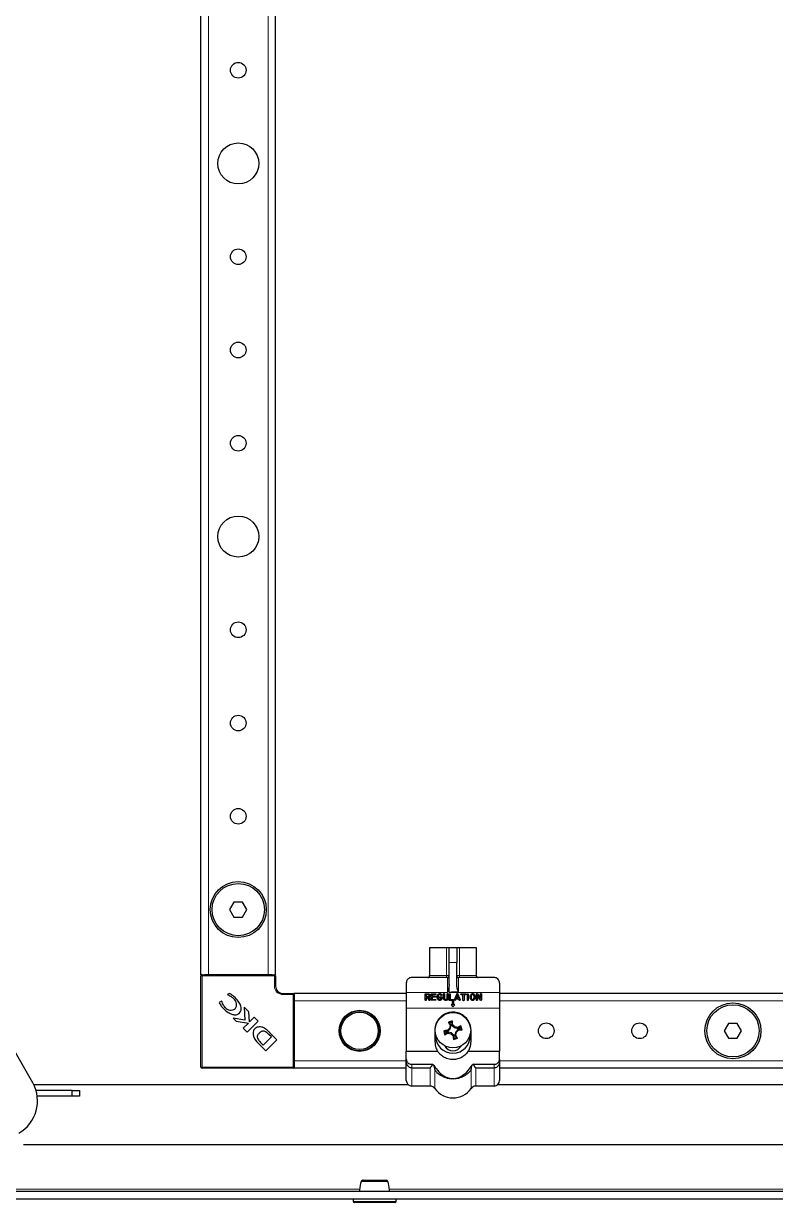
# Model space of a CAD drawing. Header units: millimetres. Extents: x -984 to 2790, y -1538 to 1219.
# Drawn here: x -212.4 to -11.1, y -999.7 to -683.7 of the extents above; entities that cross this region are included whole.
import ezdxf

# ---------------------------------------------------------------- set-up
doc = ezdxf.new("R2010")
doc.units = ezdxf.units.MM

msp = doc.modelspace()

# ---------------------------------------------------------------- linework, layer by layer
at = {"color": 7, "linetype": 'Continuous', "lineweight": 25}
for p, q in [((-164.94, -938.72), (-164.94, 496.28)), ((-144.94, -938.72), (-144.94, 496.28)), ((-156.09, -919.22), (-157.25, -921.22)), ((-153.78, -919.22), (-156.09, -919.22)), ((-152.63, -921.22), (-153.78, -919.22)), ((-157.25, -921.22), (-156.09, -923.22)), ((-153.78, -923.22), (-152.63, -921.22)), ((-156.09, -923.22), (-153.78, -923.22)), ((-103.69, -931.42), (-103.69, -938.92)), ((-103.69, -931.42), (-99.16, -931.42)), ((-99.16, -931.42), (-98.44, -931.42)), ((-98.44, -931.42), (-96.44, -931.42)), ((-98.44, -935.42), (-98.44, -931.42)), ((-96.44, -931.42), (-96.44, -935.42)), ((-96.44, -931.42), (-95.72, -931.42)), ((-95.72, -931.42), (-91.19, -931.42)), ((-91.19, -931.42), (-91.19, -938.92)), ((-209.98, -967.66), (-227.81, -936.77)), ((-98.44, -941.36), (-98.44, -935.42)), ((-96.44, -941.35), (-96.44, -935.42)), ((-164.64, -938.72), (-164.94, -938.72)), ((-164.94, -963.42), (-164.94, -939.02)), ((-164.64, -938.72), (-163.99, -938.72)), ((-162.94, -938.72), (-163.99, -938.72)), ((-146.94, -938.72), (-162.94, -938.72)), ((-145.89, -938.72), (-146.94, -938.72)), ((-145.89, -938.72), (-145.24, -938.72)), ((-144.94, -938.72), (-145.24, -938.72)), ((-144.94, -939.02), (-144.94, -941.72)), ((-109.94, -940.92), (-109.94, -943.42)), ((-98.94, -939.42), (-108.44, -939.42)), ((-86.44, -939.42), (-95.94, -939.42)), ((-84.94, -940.92), (-84.94, -943.42)), ((-157.31, -943.72), (-157.82, -943.97)), ((-157.82, -943.97), (-157.71, -944.08)), ((-142.94, -943.72), (-140.24, -943.72)), ((-109.94, -943.72), (-139.94, -943.72)), ((-139.94, -943.72), (-139.94, -944.02)), ((-139.94, -944.02), (-139.94, -944.66)), ((-139.94, -944.66), (-139.94, -945.72)), ((-109.94, -943.42), (-109.94, -947.67)), ((-104.85, -945.43), (-104.85, -943.77)), ((-104.85, -943.77), (-104.09, -943.77)), ((-104.09, -944.03), (-104.58, -944.03)), ((-104.58, -944.03), (-104.58, -944.54)), ((-104.58, -944.54), (-103.99, -944.54)), ((-104.29, -944.8), (-104.58, -944.8)), ((-104.58, -944.8), (-104.58, -945.43)), ((-103.8, -945.51), (-104.29, -944.8)), ((-103.99, -944.8), (-103.58, -945.37)), ((-103.24, -945.54), (-103.24, -943.77)), ((-103.24, -943.77), (-102.18, -943.77)), ((-102.18, -944.03), (-102.98, -944.03)), ((-102.98, -944.03), (-102.98, -944.44)), ((-102.98, -944.44), (-102.23, -944.44)), ((-102.23, -944.7), (-102.98, -944.7)), ((-102.98, -944.7), (-102.98, -945.28)), ((-100.9, -944.61), (-100.41, -944.61)), ((-100.41, -944.61), (-100.41, -944.91)), ((-99.98, -944.96), (-99.98, -943.88)), ((-99.72, -943.88), (-99.72, -944.96)), ((-98.97, -944.94), (-98.97, -943.88)), ((-98.71, -943.88), (-98.71, -944.94)), ((-98.42, -945.57), (-98.42, -943.9)), ((-98.16, -943.9), (-98.16, -945.3)), ((-97, -945.39), (-96.43, -943.86)), ((-96.26, -944.1), (-96.57, -944.97)), ((-95.94, -944.97), (-96.26, -944.1)), ((-96.1, -943.88), (-95.51, -945.39)), ((-95.17, -943.77), (-94.05, -943.77)), ((-94.75, -944.03), (-95.17, -944.03)), ((-94.75, -945.5), (-94.75, -944.03)), ((-94.05, -944.03), (-94.44, -944.03)), ((-94.44, -944.03), (-94.44, -945.5)), ((-93.58, -945.43), (-93.58, -943.9)), ((-93.32, -943.9), (-93.32, -945.43)), ((-91.16, -945.43), (-91.16, -943.87)), ((-90.06, -945.46), (-90.9, -944.19)), ((-90.9, -944.19), (-90.9, -945.43)), ((-90.89, -943.83), (-90.08, -945.06)), ((-90.08, -945.06), (-90.08, -943.88)), ((-89.82, -943.88), (-89.82, -945.43)), ((-84.94, -943.42), (-84.94, -947.67)), ((95.06, -943.72), (-84.94, -943.72)), ((-159.39, -945.78), (-160.08, -946.11)), ((-159.26, -945.92), (-159.39, -945.78)), ((-153.35, -947.35), (-153.17, -950.82)), ((-152.07, -948.63), (-153.35, -947.35)), ((-139.94, -945.72), (-139.94, -961.72)), ((-109.94, -947.67), (-109.94, -959.17)), ((-102.18, -945.54), (-103.24, -945.54)), ((-102.98, -945.28), (-102.18, -945.28)), ((-100.7, -944.87), (-100.91, -944.87)), ((-97.36, -945.57), (-98.42, -945.57)), ((-98.16, -945.3), (-97.36, -945.3)), ((-97.94, -946.77), (-97.44, -947.27)), ((-97.69, -946.77), (-97.94, -946.77)), ((-97.69, -945.77), (-97.69, -946.77)), ((-97.19, -945.77), (-97.69, -945.77)), ((-97.44, -947.27), (-96.94, -946.77)), ((-97.19, -946.77), (-97.19, -945.77)), ((-96.94, -946.77), (-97.19, -946.77)), ((-96.66, -945.23), (-96.75, -945.48)), ((-95.85, -945.23), (-96.66, -945.23)), ((-96.57, -944.97), (-95.94, -944.97)), ((-95.76, -945.47), (-95.85, -945.23)), ((-84.94, -947.67), (-84.94, -959.17)), ((-156.27, -950.35), (-155.47, -951.14)), ((-153.17, -950.82), (-156.27, -950.35)), ((-155.47, -951.14), (-152.21, -951.63)), ((-152.55, -954.07), (-149.59, -951.11)), ((-151.89, -951.29), (-152.07, -948.63)), ((-150.65, -950.05), (-151.89, -951.29)), ((-149.59, -951.11), (-150.65, -950.05)), ((-97.77, -951.36), (-97.58, -951.1)), ((-152.21, -951.63), (-153.6, -953.02)), ((-153.6, -953.02), (-152.55, -954.07)), ((-146.48, -954.22), (-146.49, -954.2)), ((-144.59, -956.11), (-146.48, -954.22)), ((-102.29, -953.57), (-102.29, -956.57)), ((-99.64, -953.9), (-99.91, -953.7)), ((-99.64, -953.9), (-98.85, -953.86)), ((-99.47, -954.48), (-99.64, -953.9)), ((-98.79, -954.07), (-99.47, -954.48)), ((-98.85, -953.86), (-98.95, -953.64)), ((-98.85, -953.86), (-98.18, -953.16)), ((-98.79, -954.07), (-98.75, -954.32)), ((-97.84, -954.3), (-98.79, -954.07)), ((-98.35, -951.53), (-98.65, -951.41)), ((-98.18, -953.16), (-98.39, -953.05)), ((-98.35, -951.53), (-97.77, -951.36)), ((-97.95, -952.22), (-98.35, -951.53)), ((-97.95, -952.22), (-98.19, -952.26)), ((-98.18, -953.16), (-97.95, -952.22)), ((-97.84, -954.3), (-97.96, -954.52)), ((-97.14, -954.97), (-97.84, -954.3)), ((-97.77, -951.36), (-97.74, -952.16)), ((-97.74, -952.16), (-97.51, -952.06)), ((-97.74, -952.16), (-97.04, -952.83)), ((-97.04, -952.83), (-96.92, -952.62)), ((-97.04, -952.83), (-96.09, -953.06)), ((-96.7, -953.97), (-96.93, -954.91)), ((-96.03, -953.27), (-96.7, -953.97)), ((-96.7, -953.97), (-96.49, -954.09)), ((-96.09, -953.06), (-96.13, -952.82)), ((-96.09, -953.06), (-95.4, -952.66)), ((-95.23, -953.24), (-96.03, -953.27)), ((-96.03, -953.27), (-95.93, -953.49)), ((-95.4, -952.66), (-95.28, -952.36)), ((-95.4, -952.66), (-95.23, -953.24)), ((-95.23, -953.24), (-94.97, -953.43)), ((-92.59, -956.57), (-92.59, -953.57)), ((-23.59, -951.72), (-24.75, -953.72)), ((-24.75, -953.72), (-23.59, -955.72)), ((-21.28, -951.72), (-23.59, -951.72)), ((-20.13, -953.72), (-21.28, -951.72)), ((-21.28, -955.72), (-20.13, -953.72)), ((-149.54, -957.08), (-147.55, -959.07)), ((-148.99, -956.83), (-148.25, -957.55)), ((-148.25, -957.55), (-146.07, -955.37)), ((-147.55, -959.07), (-144.59, -956.11)), ((-146.07, -955.37), (-146.75, -954.71)), ((-102.09, -955.07), (-102.29, -955.07)), ((-99.47, -954.48), (-99.59, -954.78)), ((-97.14, -954.97), (-97.37, -955.07)), ((-97.11, -955.77), (-97.3, -956.04)), ((-97.11, -955.77), (-97.14, -954.97)), ((-96.53, -955.6), (-97.11, -955.77)), ((-96.93, -954.91), (-96.69, -954.88)), ((-96.93, -954.91), (-96.53, -955.6)), ((-96.53, -955.6), (-96.23, -955.72)), ((-92.59, -955.07), (-92.79, -955.07)), ((-23.59, -955.72), (-21.28, -955.72)), ((-109.94, -961.31), (-109.94, -959.17)), ((-109.94, -959.17), (-101.53, -959.17)), ((-93.35, -959.17), (-84.94, -959.17)), ((-84.94, -961.31), (-84.94, -959.17)), ((-140.24, -963.72), (-164.64, -963.72)), ((-139.94, -961.72), (-139.94, -962.77)), ((-139.94, -962.77), (-139.94, -963.42)), ((-139.94, -963.42), (-139.94, -963.72)), ((-109.94, -963.72), (-139.94, -963.72)), ((-109.94, -962.22), (-109.94, -961.31)), ((-109.94, -967.02), (-109.94, -962.22)), ((-108.44, -962.7), (-102.92, -962.7)), ((-108.44, -963.6), (-103.53, -963.6)), ((-91.96, -962.7), (-86.44, -962.7)), ((-91.35, -963.6), (-86.44, -963.6)), ((-84.94, -961.31), (-84.94, -962.22)), ((-84.94, -962.22), (-84.94, -967.02)), ((95.06, -963.72), (-84.94, -963.72)), ((-109.34, -968.22), (-209.69, -968.22)), ((-199.44, -969.72), (-209.12, -969.72)), ((-199.44, -971.22), (-199.44, -969.72)), ((-199.44, -969.72), (-197.44, -969.72)), ((-197.44, -969.72), (-197.44, -971.22)), ((-103.53, -968.52), (-108.44, -968.52)), ((-86.44, -968.52), (-91.35, -968.52)), ((120.56, -968.22), (-85.54, -968.22)), ((-199.44, -971.22), (-208.8, -971.22)), ((-197.44, -971.22), (-199.44, -971.22)), ((-212.44, -984.22), (120.56, -984.22)), ((-218.14, -996.72), (172.26, -996.72)), ((-218.14, -998.72), (172.26, -998.72)), ((-124.19, -998.72), (-124.19, -999.47)), ((-121.45, -999.72), (-123.94, -999.72)), ((-112.94, -999.72), (-121.45, -999.72)), ((-112.69, -999.47), (-112.69, -998.72))]:
    msp.add_line(p, q, dxfattribs=at)
at = {"color": 8, "linetype": 'Continuous', "lineweight": 18}
for p, q in [((-162.94, -938.72), (-162.94, 496.28)), ((-146.94, -938.72), (-146.94, 496.28)), ((-99.16, -938.92), (-99.16, -931.42)), ((-95.72, -931.42), (-95.72, -938.92)), ((-96.44, -935.42), (-98.44, -935.42)), ((-164.94, -939.02), (-164.64, -939.02)), ((-164.64, -938.72), (-164.64, -939.02)), ((-164.64, -939.02), (-164.64, -963.42)), ((-145.24, -939.02), (-164.64, -939.02)), ((-145.24, -938.72), (-145.24, -939.02)), ((-145.24, -941.72), (-145.24, -939.02)), ((-145.24, -939.02), (-144.94, -939.02)), ((-103.69, -938.92), (-99.16, -938.92)), ((-99.16, -938.92), (-98.44, -938.92)), ((-98.94, -943.42), (-98.94, -939.42)), ((-98.44, -943.42), (-98.44, -941.36)), ((-96.44, -938.92), (-95.72, -938.92)), ((-95.94, -939.42), (-95.94, -943.35)), ((-95.72, -938.92), (-91.19, -938.92)), ((-144.94, -941.72), (-145.24, -941.72)), ((-142.94, -943.72), (-142.94, -944.02)), ((-140.24, -944.02), (-142.94, -944.02)), ((-140.24, -943.72), (-140.24, -944.02)), ((-140.24, -963.42), (-140.24, -944.02)), ((-140.24, -944.02), (-139.94, -944.02)), ((-98.94, -943.42), (-109.94, -943.42)), ((-84.94, -943.42), (-98.44, -943.42)), ((-109.94, -945.72), (-139.94, -945.72)), ((-84.94, -947.67), (-109.94, -947.67)), ((95.06, -945.72), (-84.94, -945.72)), ((-164.64, -963.42), (-164.94, -963.42)), ((-164.64, -963.42), (-140.24, -963.42)), ((-164.64, -963.42), (-164.64, -963.72)), ((-140.24, -963.42), (-140.24, -963.72)), ((-140.24, -963.42), (-139.94, -963.42)), ((-109.94, -961.72), (-139.94, -961.72)), ((-108.44, -962.7), (-108.44, -963.6)), ((-108.44, -963.6), (-108.44, -968.52)), ((-103.53, -968.52), (-103.53, -963.6)), ((-91.35, -963.6), (-91.35, -968.52)), ((-86.44, -963.6), (-86.44, -962.7)), ((-86.44, -968.52), (-86.44, -963.6)), ((95.06, -961.72), (-84.94, -961.72)), ((-102.29, -964.2), (-102.29, -969.17)), ((-92.58, -969.17), (-92.58, -964.2)), ((-122.41, -996.12), (-217.84, -996.12)), ((68.59, -996.12), (-114.47, -996.12)), ((-124.19, -999.47), (-121.58, -999.47)), ((-121.58, -999.47), (-112.69, -999.47))]:
    msp.add_line(p, q, dxfattribs=at)
at = {"color": 8, "linetype": 'Continuous', "lineweight": 18, "flags": 128}
for points in [[(-99.16, -938.92), (-99.17, -939.01), (-99.17, -939.11), (-99.19, -939.2), (-99.2, -939.27), (-99.22, -939.33), (-99.25, -939.38), (-99.27, -939.41), (-99.3, -939.42)], [(-95.58, -939.42), (-95.6, -939.41), (-95.63, -939.38), (-95.65, -939.33), (-95.67, -939.27), (-95.69, -939.2), (-95.7, -939.11), (-95.71, -939.01), (-95.72, -938.92)]]:
    msp.add_lwpolyline(points, dxfattribs=at)
at = {"color": 7, "linetype": 'Continuous', "lineweight": 25}
for centre, radius in [((-154.94, -696.22), 2.1), ((-154.94, -721.22), 5.5), ((-154.94, -746.22), 2.1), ((-154.94, -771.22), 2.1), ((-154.94, -796.22), 2.1), ((-154.94, -821.22), 5.5), ((-154.94, -846.22), 2.1), ((-154.94, -871.22), 2.1), ((-154.94, -896.22), 2.1), ((-154.94, -921.22), 7.5), ((-154.94, -921.22), 7), ((-22.44, -953.72), 7.5), ((-22.44, -953.72), 7), ((-122.44, -953.72), 5.5), ((-122.44, -953.72), 5), ((-97.44, -953.57), 4.75), ((-72.44, -953.72), 2.1), ((-47.44, -953.72), 2.1)]:
    msp.add_circle(centre, radius, dxfattribs=at)
at = {"color": 8, "linetype": 'Continuous', "lineweight": 18}
msp.add_circle((-122.44, -953.72), 5.3, dxfattribs=at)
at = {"color": 7, "linetype": 'Continuous', "lineweight": 25}
for centre, radius, start, end in [((-164.64, -939.02), 0.3, 90, 180), ((-145.24, -939.02), 0.3, 0, 90), ((-104.19, -938.92), 0.5, 270, 0), ((-98.94, -938.92), 0.5, 270, 0), ((-95.94, -938.92), 0.5, 180, 270), ((-90.69, -938.92), 0.5, 180, 270), ((-142.94, -941.72), 2, 180, 270), ((-140.24, -944.02), 0.3, 0, 90), ((-156.94, -946.21), 1.97, 218.454, 305.887), ((-157.34, -946.64), 1.94, 323.3097, 52.3464), ((-77.15, -1023.13), 74.88, 105.834, 106.6907), ((-166.44, -956.13), 69.05, 3.3769, 4.1768), ((-94.88, -1022.57), 69.05, 93.3769, 94.1768), ((-27.87, -933.27), 74.88, 195.834, 196.6907), ((-132.38, -894.01), 69.05, 298.3479, 299.1477), ((-43.57, -1005.12), 75.61, 136.4711, 137.0889), ((-79.74, -881.14), 75.61, 255.4358, 256.0536), ((-37.89, -918.63), 69.05, 208.3479, 209.1477), ((-25.01, -971.27), 75.61, 165.4358, 166.0536), ((-148.99, -1007.44), 75.61, 46.4711, 47.0889), ((-115.14, -1026), 75.61, 75.4358, 76.0536), ((-169.87, -935.86), 75.61, 345.4358, 346.0536), ((-151.31, -902.01), 75.61, 316.4711, 317.0889), ((-62.5, -1013.12), 69.05, 118.3479, 119.1477), ((-100, -884.57), 69.05, 273.3769, 274.1768), ((-167.01, -973.86), 74.88, 15.834, 16.6907), ((-146.33, -953.42), 4.87, 200.3445, 228.7777), ((-144.52, -952.64), 6.12, 216.9888, 223.0744), ((-97.44, -955.07), 4.65, 180, 0), ((-45.89, -899.7), 75.61, 226.4711, 227.0889), ((-28.44, -951.01), 69.05, 183.3769, 184.1768), ((-117.73, -884), 74.88, 285.834, 286.6907), ((-156.99, -988.51), 69.05, 28.3479, 29.1477), ((-97.44, -956.57), 2.5, 209.1764, 330.8236), ((-164.64, -963.42), 0.3, 180, 270), ((-140.24, -963.42), 0.3, 270, 0), ((-218.72, -972.52), 10, 300, 29.0469), ((-108.44, -967.02), 1.5, 180, 270), ((-103.53, -970.02), 1.5, 34.5604, 90), ((-97.44, -965.82), 5.89, 214.5604, 325.4396), ((-91.35, -970.02), 1.5, 90, 145.4396), ((-86.44, -967.02), 1.5, 270, 0), ((-121.55, -994.22), 0.5, 89.9637, 164.834), ((-115.33, -994.22), 0.5, 15.2465, 90.046), ((-123.94, -999.47), 0.25, 180, 270), ((-112.94, -999.47), 0.25, 270, 0)]:
    msp.add_arc(centre, radius, start, end, dxfattribs=at)
at = {"color": 8, "linetype": 'Continuous', "lineweight": 18}
msp.add_arc((-142.94, -941.72), 2.3, 180, 270, dxfattribs=at)
at = {"color": 7, "linetype": 'Continuous', "lineweight": 25}
msp.add_ellipse((15330.74, -943.42), major_axis=(15429.18, 0), ratio=0.000259, start_param=3.123591, end_param=3.141593, dxfattribs=at)
for points, knots in [([(-108.44, -939.42), (-108.44, -939.42), (-108.51, -939.42), (-108.86, -939.44), (-109.39, -939.68), (-109.86, -940.26), (-109.92, -940.73), (-109.94, -940.92)], [0, 0, 0, 0, 0.003231, 0.101221, 0.514725, 0.80586, 1, 1, 1, 1]), ([(-98.44, -941.36), (-98.48, -941.69), (-98.56, -942.4), (-98.81, -943.06), (-98.94, -943.41), (-98.94, -943.42)], [0, 0, 0, 0, 0.475461, 0.994056, 1, 1, 1, 1]), ([(-95.94, -943.35), (-95.94, -943.35), (-95.94, -943.34), (-95.95, -943.34), (-95.96, -943.32), (-96, -943.24), (-96.12, -942.91), (-96.34, -942.28), (-96.4, -941.68), (-96.44, -941.35)], [0, 0, 0, 0, 0.00167, 0.003889, 0.009531, 0.034361, 0.132751, 0.526214, 1, 1, 1, 1]), ([(-84.94, -940.92), (-84.96, -940.73), (-85.02, -940.26), (-85.49, -939.68), (-86.02, -939.44), (-86.37, -939.42), (-86.44, -939.42), (-86.44, -939.42)], [0, 0, 0, 0, 0.19414, 0.485275, 0.898779, 0.996769, 1, 1, 1, 1]), ([(-157.71, -944.08), (-157.4, -944.22), (-156.83, -944.48), (-156.37, -944.91), (-156.16, -945.11)], [0, 0, 0, 0, 0.547643, 1, 1, 1, 1]), ([(-155.8, -944.82), (-156.07, -944.58), (-156.53, -944.15), (-157.08, -943.85), (-157.31, -943.72)], [0, 0, 0, 0, 0.577653, 1, 1, 1, 1]), ([(-154.68, -949.05), (-154.54, -948.89), (-154.26, -948.55), (-154.09, -947.86), (-154.22, -946.98), (-154.79, -945.91), (-155.43, -945.22), (-155.8, -944.82)], [0, 0, 0, 0, 0.130532, 0.266031, 0.423997, 0.666819, 1, 1, 1, 1]), ([(-104.09, -943.77), (-104.01, -943.78), (-103.88, -943.79), (-103.77, -943.87), (-103.72, -943.91)], [0, 0, 0, 0, 0.5597473, 1, 1, 1, 1]), ([(-103.9, -944.1), (-103.93, -944.08), (-103.99, -944.04), (-104.06, -944.03), (-104.09, -944.03)], [0, 0, 0, 0, 0.559136, 1, 1, 1, 1]), ([(-103.99, -944.54), (-103.97, -944.53), (-103.93, -944.53), (-103.9, -944.5), (-103.89, -944.49)], [0, 0, 0, 0, 0.558174, 1, 1, 1, 1]), ([(-103.75, -944.71), (-103.79, -944.74), (-103.86, -944.78), (-103.95, -944.8), (-103.99, -944.8)], [0, 0, 0, 0, 0.56031, 1, 1, 1, 1]), ([(-103.82, -944.29), (-103.82, -944.25), (-103.83, -944.18), (-103.88, -944.12), (-103.9, -944.1)], [0, 0, 0, 0, 0.559692, 1, 1, 1, 1]), ([(-103.89, -944.49), (-103.88, -944.48), (-103.85, -944.45), (-103.82, -944.38), (-103.82, -944.33), (-103.82, -944.29)], [0, 0, 0, 0, 0.279917, 0.56006, 1, 1, 1, 1]), ([(-103.55, -944.29), (-103.56, -944.39), (-103.58, -944.55), (-103.7, -944.66), (-103.75, -944.71)], [0, 0, 0, 0, 0.559457, 1, 1, 1, 1]), ([(-103.72, -943.91), (-103.66, -943.97), (-103.57, -944.08), (-103.56, -944.23), (-103.55, -944.29)], [0, 0, 0, 0, 0.5589475, 1, 1, 1, 1]), ([(-102.23, -944.44), (-102.21, -944.44), (-102.16, -944.44), (-102.11, -944.47), (-102.08, -944.52), (-102.08, -944.56), (-102.08, -944.57)], [0, 0, 0, 0, 0.280945, 0.559897, 0.779525, 1, 1, 1, 1]), ([(-102.08, -944.57), (-102.08, -944.59), (-102.08, -944.64), (-102.14, -944.7), (-102.19, -944.7), (-102.23, -944.7)], [0, 0, 0, 0, 0.281099, 0.559768, 1, 1, 1, 1]), ([(-102.18, -943.77), (-102.16, -943.77), (-102.11, -943.77), (-102.06, -943.8), (-102.03, -943.85), (-102.03, -943.88), (-102.02, -943.9)], [0, 0, 0, 0, 0.280872, 0.559701, 0.779382, 1, 1, 1, 1]), ([(-102.02, -943.9), (-102.03, -943.92), (-102.03, -943.97), (-102.09, -944.03), (-102.14, -944.03), (-102.18, -944.03)], [0, 0, 0, 0, 0.2810527, 0.5596626, 1, 1, 1, 1]), ([(-101.68, -944.67), (-101.68, -944.53), (-101.66, -944.29), (-101.54, -944.09), (-101.48, -944)], [0, 0, 0, 0, 0.5603404, 1, 1, 1, 1]), ([(-101.49, -945.28), (-101.55, -945.17), (-101.66, -944.98), (-101.68, -944.77), (-101.68, -944.67)], [0, 0, 0, 0, 0.559347, 1, 1, 1, 1]), ([(-101.48, -944), (-101.41, -943.92), (-101.27, -943.77), (-101.08, -943.75), (-100.99, -943.75)], [0, 0, 0, 0, 0.559217, 1, 1, 1, 1]), ([(-101, -944.01), (-101.04, -944.01), (-101.11, -944.02), (-101.24, -944.09), (-101.39, -944.3), (-101.41, -944.52), (-101.42, -944.67)], [0, 0, 0, 0, 0.1253317, 0.2506948, 0.5007376, 1, 1, 1, 1]), ([(-101.42, -944.67), (-101.41, -944.76), (-101.4, -944.91), (-101.33, -945.04), (-101.3, -945.1)], [0, 0, 0, 0, 0.55998, 1, 1, 1, 1]), ([(-101.03, -944.74), (-101.03, -944.72), (-101.03, -944.68), (-101, -944.63), (-100.95, -944.61), (-100.92, -944.61), (-100.9, -944.61)], [0, 0, 0, 0, 0.280637, 0.55889, 0.779144, 1, 1, 1, 1]), ([(-100.91, -944.87), (-100.93, -944.87), (-100.97, -944.87), (-101.01, -944.83), (-101.03, -944.79), (-101.03, -944.76), (-101.03, -944.74)], [0, 0, 0, 0, 0.280664, 0.558735, 0.779002, 1, 1, 1, 1]), ([(-100.81, -944.06), (-100.85, -944.04), (-100.91, -944.01), (-100.97, -944.01), (-101, -944.01)], [0, 0, 0, 0, 0.558634, 1, 1, 1, 1]), ([(-100.99, -943.75), (-100.93, -943.75), (-100.8, -943.75), (-100.69, -943.81), (-100.65, -943.84)], [0, 0, 0, 0, 0.560514, 1, 1, 1, 1]), ([(-100.71, -944.17), (-100.73, -944.15), (-100.76, -944.1), (-100.8, -944.07), (-100.81, -944.06)], [0, 0, 0, 0, 0.560467, 1, 1, 1, 1]), ([(-100.6, -944.23), (-100.63, -944.23), (-100.67, -944.22), (-100.7, -944.19), (-100.71, -944.17)], [0, 0, 0, 0, 0.558039, 1, 1, 1, 1]), ([(-100.65, -943.84), (-100.61, -943.87), (-100.54, -943.92), (-100.5, -943.99), (-100.48, -944.02)], [0, 0, 0, 0, 0.559542, 1, 1, 1, 1]), ([(-100.45, -944.11), (-100.45, -944.13), (-100.46, -944.17), (-100.5, -944.21), (-100.55, -944.23), (-100.58, -944.23), (-100.6, -944.23)], [0, 0, 0, 0, 0.277709, 0.558209, 0.77892, 1, 1, 1, 1]), ([(-100.48, -944.02), (-100.47, -944.04), (-100.45, -944.06), (-100.45, -944.09), (-100.45, -944.11)], [0, 0, 0, 0, 0.560691, 1, 1, 1, 1]), ([(-99.98, -943.88), (-99.98, -943.86), (-99.98, -943.82), (-99.95, -943.77), (-99.91, -943.75), (-99.88, -943.75), (-99.86, -943.75)], [0, 0, 0, 0, 0.280849, 0.55949, 0.779158, 1, 1, 1, 1]), ([(-99.86, -943.75), (-99.84, -943.75), (-99.8, -943.75), (-99.74, -943.78), (-99.72, -943.83), (-99.72, -943.86), (-99.72, -943.88)], [0, 0, 0, 0, 0.28091, 0.559174, 0.779166, 1, 1, 1, 1]), ([(-98.97, -943.88), (-98.97, -943.86), (-98.97, -943.82), (-98.94, -943.77), (-98.9, -943.75), (-98.87, -943.75), (-98.85, -943.75)], [0, 0, 0, 0, 0.2809, 0.559498, 0.779148, 1, 1, 1, 1]), ([(-98.85, -943.75), (-98.83, -943.75), (-98.79, -943.75), (-98.74, -943.78), (-98.71, -943.83), (-98.71, -943.86), (-98.71, -943.88)], [0, 0, 0, 0, 0.280888, 0.559023, 0.779155, 1, 1, 1, 1]), ([(-98.42, -943.9), (-98.42, -943.88), (-98.42, -943.85), (-98.39, -943.8), (-98.35, -943.77), (-98.32, -943.77), (-98.3, -943.77)], [0, 0, 0, 0, 0.280912, 0.559405, 0.779108, 1, 1, 1, 1]), ([(-98.3, -943.77), (-98.28, -943.77), (-98.24, -943.77), (-98.19, -943.8), (-98.16, -943.85), (-98.16, -943.89), (-98.16, -943.9)], [0, 0, 0, 0, 0.280813, 0.559099, 0.77917, 1, 1, 1, 1]), ([(-96.43, -943.86), (-96.42, -943.84), (-96.4, -943.8), (-96.36, -943.75), (-96.31, -943.75), (-96.28, -943.75)], [0, 0, 0, 0, 0.281465, 0.561772, 1, 1, 1, 1]), ([(-96.28, -943.75), (-96.26, -943.75), (-96.21, -943.75), (-96.14, -943.79), (-96.12, -943.84), (-96.1, -943.88)], [0, 0, 0, 0, 0.281226, 0.561522, 1, 1, 1, 1]), ([(-95.31, -943.9), (-95.3, -943.88), (-95.3, -943.84), (-95.27, -943.79), (-95.22, -943.77), (-95.19, -943.77), (-95.17, -943.77)], [0, 0, 0, 0, 0.280713, 0.558701, 0.779045, 1, 1, 1, 1]), ([(-95.17, -944.03), (-95.19, -944.03), (-95.23, -944.03), (-95.28, -944), (-95.3, -943.95), (-95.31, -943.92), (-95.31, -943.9)], [0, 0, 0, 0, 0.28076, 0.558821, 0.778915, 1, 1, 1, 1]), ([(-94.05, -943.77), (-94.03, -943.77), (-93.99, -943.77), (-93.93, -943.8), (-93.9, -943.85), (-93.89, -943.88), (-93.89, -943.9)], [0, 0, 0, 0, 0.280951, 0.559967, 0.779431, 1, 1, 1, 1]), ([(-93.89, -943.9), (-93.89, -943.92), (-93.9, -943.97), (-93.96, -944.03), (-94.01, -944.03), (-94.05, -944.03)], [0, 0, 0, 0, 0.281019, 0.559679, 1, 1, 1, 1]), ([(-93.58, -943.9), (-93.58, -943.88), (-93.58, -943.84), (-93.55, -943.79), (-93.5, -943.77), (-93.48, -943.77), (-93.46, -943.77)], [0, 0, 0, 0, 0.280828, 0.559417, 0.779393, 1, 1, 1, 1]), ([(-93.46, -943.77), (-93.44, -943.77), (-93.4, -943.77), (-93.34, -943.8), (-93.32, -943.85), (-93.32, -943.88), (-93.32, -943.9)], [0, 0, 0, 0, 0.280765, 0.559178, 0.779175, 1, 1, 1, 1]), ([(-92.86, -944.67), (-92.85, -944.54), (-92.84, -944.32), (-92.74, -944.12), (-92.69, -944.04)], [0, 0, 0, 0, 0.559914, 1, 1, 1, 1]), ([(-92.68, -945.28), (-92.74, -945.18), (-92.85, -944.98), (-92.86, -944.76), (-92.86, -944.67)], [0, 0, 0, 0, 0.559149, 1, 1, 1, 1]), ([(-92.69, -944.04), (-92.62, -943.95), (-92.5, -943.79), (-92.3, -943.76), (-92.21, -943.75)], [0, 0, 0, 0, 0.560137, 1, 1, 1, 1]), ([(-92.5, -944.21), (-92.53, -944.29), (-92.59, -944.44), (-92.6, -944.6), (-92.6, -944.67)], [0, 0, 0, 0, 0.5590754, 1, 1, 1, 1]), ([(-92.6, -944.67), (-92.59, -944.75), (-92.59, -944.91), (-92.52, -945.05), (-92.49, -945.11)], [0, 0, 0, 0, 0.560273, 1, 1, 1, 1]), ([(-92.21, -944.01), (-92.25, -944.01), (-92.32, -944.02), (-92.42, -944.09), (-92.47, -944.17), (-92.5, -944.21)], [0, 0, 0, 0, 0.279832, 0.559843, 1, 1, 1, 1]), ([(-92.21, -943.75), (-92.15, -943.75), (-92.03, -943.76), (-91.84, -943.85), (-91.74, -943.97), (-91.68, -944.04)], [0, 0, 0, 0, 0.280496, 0.560765, 1, 1, 1, 1]), ([(-91.87, -944.21), (-91.92, -944.15), (-92.01, -944.04), (-92.15, -944.02), (-92.21, -944.01)], [0, 0, 0, 0, 0.559596, 1, 1, 1, 1]), ([(-91.76, -944.67), (-91.76, -944.58), (-91.77, -944.42), (-91.84, -944.28), (-91.87, -944.21)], [0, 0, 0, 0, 0.560046, 1, 1, 1, 1]), ([(-91.86, -945.11), (-91.83, -945.03), (-91.76, -944.89), (-91.76, -944.73), (-91.76, -944.67)], [0, 0, 0, 0, 0.559133, 1, 1, 1, 1]), ([(-91.68, -944.04), (-91.62, -944.15), (-91.51, -944.34), (-91.5, -944.57), (-91.49, -944.67)], [0, 0, 0, 0, 0.559312, 1, 1, 1, 1]), ([(-91.49, -944.67), (-91.5, -944.79), (-91.52, -945.01), (-91.62, -945.2), (-91.67, -945.28)], [0, 0, 0, 0, 0.559865, 1, 1, 1, 1]), ([(-91.16, -943.87), (-91.16, -943.85), (-91.16, -943.82), (-91.13, -943.77), (-91.08, -943.75), (-91.06, -943.75), (-91.04, -943.75)], [0, 0, 0, 0, 0.280941, 0.559114, 0.779089, 1, 1, 1, 1]), ([(-91.04, -943.75), (-91.02, -943.75), (-90.99, -943.75), (-90.93, -943.77), (-90.91, -943.81), (-90.89, -943.83)], [0, 0, 0, 0, 0.280638, 0.560877, 1, 1, 1, 1]), ([(-90.08, -943.88), (-90.08, -943.86), (-90.08, -943.82), (-90.05, -943.77), (-90.01, -943.75), (-89.98, -943.75), (-89.96, -943.75)], [0, 0, 0, 0, 0.280888, 0.559482, 0.77927, 1, 1, 1, 1]), ([(-89.96, -943.75), (-89.94, -943.75), (-89.9, -943.75), (-89.84, -943.78), (-89.82, -943.83), (-89.82, -943.86), (-89.82, -943.88)], [0, 0, 0, 0, 0.280836, 0.55925, 0.779182, 1, 1, 1, 1]), ([(-160.08, -946.11), (-159.9, -946.45), (-159.56, -947.08), (-159.07, -947.61), (-158.85, -947.85)], [0, 0, 0, 0, 0.5368, 1, 1, 1, 1]), ([(-158.49, -947.43), (-158.7, -947.17), (-159.08, -946.72), (-159.2, -946.16), (-159.26, -945.92)], [0, 0, 0, 0, 0.579608, 1, 1, 1, 1]), ([(-158.85, -947.85), (-158.47, -948.18), (-157.78, -948.79), (-156.61, -949.34), (-155.67, -949.48), (-155.02, -949.33), (-154.79, -949.14), (-154.68, -949.05)], [0, 0, 0, 0, 0.3156741, 0.5895198, 0.8131992, 0.9090264, 1, 1, 1, 1]), ([(-104.73, -945.57), (-104.75, -945.57), (-104.78, -945.56), (-104.83, -945.53), (-104.84, -945.48), (-104.85, -945.45), (-104.85, -945.43)], [0, 0, 0, 0, 0.280437, 0.558281, 0.778899, 1, 1, 1, 1]), ([(-104.58, -945.43), (-104.58, -945.45), (-104.59, -945.5), (-104.62, -945.55), (-104.68, -945.56), (-104.71, -945.57), (-104.73, -945.57)], [0, 0, 0, 0, 0.280498, 0.558325, 0.778868, 1, 1, 1, 1]), ([(-103.7, -945.57), (-103.71, -945.57), (-103.74, -945.57), (-103.77, -945.55), (-103.79, -945.52), (-103.8, -945.51)], [0, 0, 0, 0, 0.28022, 0.561305, 1, 1, 1, 1]), ([(-103.55, -945.44), (-103.56, -945.46), (-103.56, -945.5), (-103.61, -945.54), (-103.65, -945.56), (-103.69, -945.57), (-103.7, -945.57)], [0, 0, 0, 0, 0.278138, 0.558544, 0.779161, 1, 1, 1, 1]), ([(-103.58, -945.37), (-103.57, -945.38), (-103.56, -945.4), (-103.55, -945.43), (-103.55, -945.44)], [0, 0, 0, 0, 0.561079, 1, 1, 1, 1]), ([(-102.18, -945.28), (-102.16, -945.28), (-102.11, -945.28), (-102.06, -945.31), (-102.03, -945.36), (-102.03, -945.39), (-102.02, -945.41)], [0, 0, 0, 0, 0.280912, 0.559714, 0.779499, 1, 1, 1, 1]), ([(-102.02, -945.41), (-102.03, -945.43), (-102.03, -945.48), (-102.09, -945.54), (-102.14, -945.54), (-102.18, -945.54)], [0, 0, 0, 0, 0.281214, 0.559901, 1, 1, 1, 1]), ([(-100.96, -945.57), (-101.02, -945.56), (-101.14, -945.55), (-101.33, -945.46), (-101.43, -945.35), (-101.49, -945.28)], [0, 0, 0, 0, 0.280314, 0.560507, 1, 1, 1, 1]), ([(-101.3, -945.1), (-101.25, -945.16), (-101.17, -945.27), (-101.03, -945.29), (-100.97, -945.3)], [0, 0, 0, 0, 0.560858, 1, 1, 1, 1]), ([(-100.97, -945.3), (-100.94, -945.3), (-100.89, -945.3), (-100.79, -945.25), (-100.76, -945.18), (-100.74, -945.14)], [0, 0, 0, 0, 0.281265, 0.561609, 1, 1, 1, 1]), ([(-100.62, -945.44), (-100.68, -945.48), (-100.78, -945.56), (-100.91, -945.56), (-100.96, -945.57)], [0, 0, 0, 0, 0.558998, 1, 1, 1, 1]), ([(-100.74, -945.14), (-100.72, -945.09), (-100.7, -945), (-100.7, -944.91), (-100.7, -944.87)], [0, 0, 0, 0, 0.559597, 1, 1, 1, 1]), ([(-100.41, -944.91), (-100.42, -945.02), (-100.43, -945.22), (-100.56, -945.37), (-100.62, -945.44)], [0, 0, 0, 0, 0.560493, 1, 1, 1, 1]), ([(-99.76, -945.43), (-99.84, -945.36), (-99.96, -945.22), (-99.97, -945.04), (-99.98, -944.96)], [0, 0, 0, 0, 0.558332, 1, 1, 1, 1]), ([(-99.32, -945.57), (-99.41, -945.56), (-99.57, -945.56), (-99.71, -945.47), (-99.76, -945.43)], [0, 0, 0, 0, 0.55925, 1, 1, 1, 1]), ([(-99.72, -944.96), (-99.71, -945.02), (-99.7, -945.12), (-99.63, -945.19), (-99.6, -945.23)], [0, 0, 0, 0, 0.560313, 1, 1, 1, 1]), ([(-99.6, -945.23), (-99.55, -945.25), (-99.48, -945.3), (-99.38, -945.3), (-99.34, -945.3)], [0, 0, 0, 0, 0.559441, 1, 1, 1, 1]), ([(-99.34, -945.3), (-99.29, -945.3), (-99.18, -945.29), (-99.04, -945.2), (-98.98, -945.07), (-98.98, -944.98), (-98.97, -944.94)], [0, 0, 0, 0, 0.280935, 0.559487, 0.779245, 1, 1, 1, 1]), ([(-98.71, -944.94), (-98.72, -945.04), (-98.73, -945.22), (-98.89, -945.44), (-99.11, -945.54), (-99.25, -945.56), (-99.32, -945.57)], [0, 0, 0, 0, 0.280416, 0.558636, 0.778958, 1, 1, 1, 1]), ([(-97.36, -945.3), (-97.34, -945.3), (-97.3, -945.31), (-97.24, -945.33), (-97.21, -945.38), (-97.21, -945.42), (-97.21, -945.43)], [0, 0, 0, 0, 0.280855, 0.559718, 0.779518, 1, 1, 1, 1]), ([(-97.21, -945.43), (-97.21, -945.46), (-97.21, -945.5), (-97.27, -945.56), (-97.32, -945.57), (-97.36, -945.57)], [0, 0, 0, 0, 0.2812663, 0.5600784, 1, 1, 1, 1]), ([(-97.01, -945.44), (-97.01, -945.43), (-97.01, -945.42), (-97, -945.4), (-97, -945.39)], [0, 0, 0, 0, 0.559504, 1, 1, 1, 1]), ([(-96.88, -945.57), (-96.9, -945.57), (-96.94, -945.56), (-96.98, -945.53), (-97, -945.49), (-97.01, -945.46), (-97.01, -945.44)], [0, 0, 0, 0, 0.2795786, 0.5591942, 0.7795822, 1, 1, 1, 1]), ([(-96.75, -945.48), (-96.76, -945.49), (-96.77, -945.52), (-96.82, -945.56), (-96.86, -945.57), (-96.88, -945.57)], [0, 0, 0, 0, 0.28077, 0.560807, 1, 1, 1, 1]), ([(-95.64, -945.57), (-95.66, -945.57), (-95.69, -945.56), (-95.73, -945.53), (-95.75, -945.5), (-95.76, -945.47)], [0, 0, 0, 0, 0.2806948, 0.5603349, 1, 1, 1, 1]), ([(-95.5, -945.44), (-95.5, -945.46), (-95.51, -945.5), (-95.55, -945.54), (-95.6, -945.56), (-95.63, -945.57), (-95.64, -945.57)], [0, 0, 0, 0, 0.278517, 0.558613, 0.779333, 1, 1, 1, 1]), ([(-95.51, -945.39), (-95.51, -945.4), (-95.5, -945.42), (-95.5, -945.44), (-95.5, -945.44)], [0, 0, 0, 0, 0.5600811, 1, 1, 1, 1]), ([(-94.61, -945.64), (-94.63, -945.64), (-94.67, -945.64), (-94.73, -945.6), (-94.75, -945.55), (-94.75, -945.52), (-94.75, -945.5)], [0, 0, 0, 0, 0.2808221, 0.5590594, 0.7790938, 1, 1, 1, 1]), ([(-94.44, -945.5), (-94.44, -945.52), (-94.45, -945.57), (-94.51, -945.63), (-94.57, -945.64), (-94.61, -945.64)], [0, 0, 0, 0, 0.280801, 0.559621, 1, 1, 1, 1]), ([(-93.46, -945.57), (-93.48, -945.57), (-93.52, -945.56), (-93.56, -945.53), (-93.58, -945.48), (-93.58, -945.45), (-93.58, -945.43)], [0, 0, 0, 0, 0.280437, 0.558281, 0.778899, 1, 1, 1, 1]), ([(-93.32, -945.43), (-93.32, -945.45), (-93.32, -945.5), (-93.36, -945.55), (-93.41, -945.57), (-93.44, -945.57), (-93.46, -945.57)], [0, 0, 0, 0, 0.280518, 0.5583, 0.778735, 1, 1, 1, 1]), ([(-92.18, -945.57), (-92.24, -945.56), (-92.35, -945.55), (-92.53, -945.47), (-92.63, -945.35), (-92.68, -945.28)], [0, 0, 0, 0, 0.280367, 0.560574, 1, 1, 1, 1]), ([(-92.49, -945.11), (-92.45, -945.17), (-92.37, -945.27), (-92.24, -945.29), (-92.18, -945.3)], [0, 0, 0, 0, 0.5605673, 1, 1, 1, 1]), ([(-92.18, -945.3), (-92.15, -945.3), (-92.07, -945.29), (-91.95, -945.23), (-91.9, -945.15), (-91.86, -945.11)], [0, 0, 0, 0, 0.280435, 0.560605, 1, 1, 1, 1]), ([(-91.67, -945.28), (-91.75, -945.37), (-91.89, -945.54), (-92.09, -945.56), (-92.18, -945.57)], [0, 0, 0, 0, 0.559137, 1, 1, 1, 1]), ([(-91.04, -945.57), (-91.06, -945.57), (-91.1, -945.56), (-91.15, -945.51), (-91.16, -945.46), (-91.16, -945.43)], [0, 0, 0, 0, 0.281503, 0.560294, 1, 1, 1, 1]), ([(-90.9, -945.43), (-90.9, -945.45), (-90.9, -945.49), (-90.94, -945.54), (-90.99, -945.57), (-91.02, -945.57), (-91.04, -945.57)], [0, 0, 0, 0, 0.280569, 0.558477, 0.77887, 1, 1, 1, 1]), ([(-89.94, -945.57), (-89.95, -945.56), (-89.99, -945.56), (-90.03, -945.52), (-90.05, -945.48), (-90.06, -945.46)], [0, 0, 0, 0, 0.278585, 0.558866, 1, 1, 1, 1]), ([(-89.82, -945.43), (-89.82, -945.45), (-89.82, -945.49), (-89.85, -945.54), (-89.89, -945.56), (-89.92, -945.57), (-89.94, -945.57)], [0, 0, 0, 0, 0.280953, 0.559391, 0.779073, 1, 1, 1, 1]), ([(-92.59, -953.57), (-92.63, -953.06), (-92.72, -952.05), (-93.5, -950.59), (-94.68, -949.47), (-96.15, -948.8), (-97.77, -948.64), (-99.37, -949.02), (-100.75, -949.9), (-101.73, -951.14), (-102.22, -952.44), (-102.27, -953.23), (-102.29, -953.57)], [0, 0, 0, 0, 0.108524, 0.217459, 0.318088, 0.417791, 0.519828, 0.622975, 0.725929, 0.827131, 0.926323, 1, 1, 1, 1]), ([(-147.82, -953.07), (-148.03, -952.96), (-148.42, -952.75), (-149.05, -952.64), (-149.64, -952.67), (-150.18, -952.87), (-150.61, -953.23), (-150.91, -953.75), (-151.02, -954.4), (-150.94, -954.86), (-150.89, -955.11)], [0, 0, 0, 0, 0.138091, 0.265455, 0.384013, 0.496103, 0.605759, 0.71979, 0.847662, 1, 1, 1, 1]), ([(-146.75, -954.71), (-146.95, -954.52), (-147.31, -954.17), (-147.85, -953.84), (-148.3, -953.78), (-148.64, -953.85), (-149, -954.04), (-149.21, -954.23), (-149.32, -954.34)], [0, 0, 0, 0, 0.274676, 0.503042, 0.607381, 0.716579, 0.843412, 1, 1, 1, 1]), ([(-146.98, -953.75), (-147.13, -953.61), (-147.4, -953.37), (-147.69, -953.16), (-147.82, -953.07)], [0, 0, 0, 0, 0.55183, 1, 1, 1, 1]), ([(-146.49, -954.2), (-146.57, -954.13), (-146.73, -953.97), (-146.9, -953.82), (-146.98, -953.75)], [0, 0, 0, 0, 0.486421, 1, 1, 1, 1]), ([(-149.32, -954.34), (-149.41, -954.44), (-149.58, -954.61), (-149.76, -954.89), (-149.85, -955.16), (-149.85, -955.49), (-149.7, -955.89), (-149.51, -956.17), (-149.41, -956.33)], [0, 0, 0, 0, 0.176808, 0.319231, 0.43938, 0.552395, 0.749205, 1, 1, 1, 1]), ([(-102.29, -956.57), (-102.21, -957.19), (-102.03, -958.47), (-101.57, -959.11), (-101.54, -959.16), (-101.53, -959.17)], [0, 0, 0, 0, 0.417668, 0.852903, 1, 1, 1, 1]), ([(-93.35, -959.17), (-93.29, -959.09), (-93.18, -958.92), (-92.67, -957.85), (-92.61, -956.86), (-92.59, -956.57)], [0, 0, 0, 0, 0.378823, 0.812228, 1, 1, 1, 1]), ([(-93.35, -959.17), (-93.37, -959.2), (-93.41, -959.27), (-93.77, -959.77), (-94.42, -960.41), (-95.35, -960.99), (-96.5, -961.38), (-97.82, -961.47), (-99.17, -961.17), (-100.3, -960.54), (-101.03, -959.86), (-101.41, -959.36), (-101.52, -959.18), (-101.53, -959.17), (-101.53, -959.17)], [0, 0, 0, 0, 0.0885051, 0.1771377, 0.2628581, 0.3446937, 0.4304853, 0.5251934, 0.6256454, 0.7239113, 0.8124944, 0.894483, 0.9789968, 1, 1, 1, 1]), ([(-109.94, -961.31), (-109.92, -961.45), (-109.89, -961.74), (-109.66, -962.14), (-109.3, -962.47), (-108.87, -962.67), (-108.57, -962.69), (-108.44, -962.7)], [0, 0, 0, 0, 0.205683, 0.411346, 0.618649, 0.832339, 1, 1, 1, 1]), ([(-109.94, -962.22), (-109.94, -962.24), (-109.94, -962.34), (-109.9, -962.59), (-109.74, -962.97), (-109.39, -963.32), (-108.95, -963.55), (-108.61, -963.58), (-108.44, -963.6)], [0, 0, 0, 0, 0.017854, 0.141405, 0.356083, 0.570731, 0.785365, 1, 1, 1, 1]), ([(-103.53, -963.6), (-103.52, -963.6), (-103.51, -963.6), (-103.48, -963.59), (-103.41, -963.56), (-103.28, -963.41), (-103.11, -963.12), (-102.99, -962.85), (-102.92, -962.7)], [0, 0, 0, 0, 0.008383, 0.019125, 0.04457, 0.140638, 0.521171, 1, 1, 1, 1]), ([(-102.55, -962.94), (-102.57, -962.93), (-102.68, -962.83), (-102.81, -962.76), (-102.92, -962.7)], [0, 0, 0, 0, 0.161974, 1, 1, 1, 1]), ([(-102.55, -962.94), (-102.53, -963.09), (-102.49, -963.37), (-102.42, -963.71), (-102.38, -963.95), (-102.32, -964.12), (-102.29, -964.2)], [0, 0, 0, 0, 0.383006, 0.690448, 0.847653, 1, 1, 1, 1]), ([(-102.55, -962.94), (-102.26, -963.4), (-101.54, -964.5), (-100.15, -965.67), (-98.79, -966.39), (-97.99, -966.51), (-97.7, -966.55)], [0, 0, 0, 0, 0.2553511, 0.6155159, 0.8621102, 1, 1, 1, 1]), ([(-97.18, -966.55), (-96.97, -966.53), (-96.24, -966.43), (-94.88, -965.79), (-93.41, -964.59), (-92.64, -963.43), (-92.32, -962.94)], [0, 0, 0, 0, 0.101651, 0.345128, 0.729048, 1, 1, 1, 1]), ([(-92.58, -964.2), (-92.58, -964.2), (-92.58, -964.19), (-92.57, -964.18), (-92.56, -964.15), (-92.53, -964.05), (-92.46, -963.73), (-92.39, -963.35), (-92.34, -963.03), (-92.32, -962.94)], [0, 0, 0, 0, 0.003748, 0.008698, 0.018275, 0.054741, 0.199177, 0.774578, 1, 1, 1, 1]), ([(-91.96, -962.7), (-92.06, -962.76), (-92.19, -962.83), (-92.3, -962.92), (-92.32, -962.94)], [0, 0, 0, 0, 0.789403, 1, 1, 1, 1]), ([(-91.96, -962.7), (-91.93, -962.76), (-91.87, -962.91), (-91.77, -963.1), (-91.68, -963.27), (-91.6, -963.39), (-91.55, -963.46), (-91.51, -963.51), (-91.47, -963.55), (-91.44, -963.57), (-91.41, -963.59), (-91.38, -963.6), (-91.36, -963.6), (-91.35, -963.6), (-91.35, -963.6)], [0, 0, 0, 0, 0.193858, 0.459768, 0.637307, 0.756, 0.835565, 0.889145, 0.925488, 0.950425, 0.97632, 0.986721, 0.99531, 1, 1, 1, 1]), ([(-86.44, -962.7), (-86.27, -962.69), (-85.94, -962.66), (-85.49, -962.41), (-85.15, -962.05), (-84.97, -961.66), (-84.95, -961.41), (-84.94, -961.31)], [0, 0, 0, 0, 0.2129, 0.425707, 0.640613, 0.853382, 1, 1, 1, 1]), ([(-86.44, -963.6), (-86.27, -963.58), (-85.93, -963.55), (-85.48, -963.32), (-85.14, -962.97), (-84.98, -962.59), (-84.94, -962.34), (-84.94, -962.24), (-84.94, -962.22)], [0, 0, 0, 0, 0.214635, 0.429269, 0.643917, 0.858595, 0.982146, 1, 1, 1, 1]), ([(-102.29, -964.2), (-102.11, -964.43), (-101.59, -965.05), (-100.48, -965.85), (-99.09, -966.41), (-98.13, -966.51), (-97.7, -966.55)], [0, 0, 0, 0, 0.169618, 0.470039, 0.762685, 1, 1, 1, 1]), ([(-97.18, -966.55), (-97.28, -966.56), (-97.45, -966.57), (-97.63, -966.56), (-97.7, -966.55)], [0, 0, 0, 0, 0.558993, 1, 1, 1, 1]), ([(-97.18, -966.55), (-96.75, -966.51), (-95.79, -966.41), (-94.4, -965.85), (-93.29, -965.05), (-92.77, -964.43), (-92.58, -964.2)], [0, 0, 0, 0, 0.237351, 0.529954, 0.830331, 1, 1, 1, 1]), ([(-122.03, -994.07), (-122.22, -994.81), (-122.44, -995.67), (-122.46, -996.59), (-122.46, -996.72)], [0, 0, 0, 0, 0.85815, 1, 1, 1, 1]), ([(-121.51, -993.72), (-121.52, -993.72), (-121.57, -993.72), (-121.29, -993.72), (-120.77, -993.72), (-120.05, -993.72), (-119.2, -993.72), (-118.13, -993.72), (-117.11, -993.72), (-116.22, -993.72), (-115.61, -993.72), (-115.32, -993.72), (-115.36, -993.72), (-115.37, -993.72)], [0, 0, 0, 0, 0.03384, 0.141254, 0.248698, 0.315774, 0.423314, 0.530846, 0.63821, 0.745706, 0.853372, 0.960917, 1, 1, 1, 1]), ([(-114.42, -996.72), (-114.42, -996.59), (-114.44, -995.67), (-114.66, -994.81), (-114.85, -994.07)], [0, 0, 0, 0, 0.14185, 1, 1, 1, 1])]:
    msp.add_open_spline(points, degree=3, knots=knots, dxfattribs=at)
at = {"color": 8, "linetype": 'Continuous', "lineweight": 18}
msp.add_open_spline([(-114.89, -994.09), (-114.88, -994.09), (-114.83, -994.09), (-115.17, -994.09), (-115.88, -994.09), (-116.9, -994.09), (-118.09, -994.09), (-119.31, -994.09), (-120.3, -994.09), (-121.13, -994.09), (-121.73, -994.09), (-122.06, -994.09), (-122, -994.09), (-121.99, -994.09)], degree=3, knots=[0, 0, 0, 0, 0.038891, 0.14638, 0.253973, 0.361383, 0.468681, 0.576165, 0.683665, 0.750707, 0.858068, 0.965424, 1, 1, 1, 1], dxfattribs=at)

doc.saveas('drawing.dxf')
